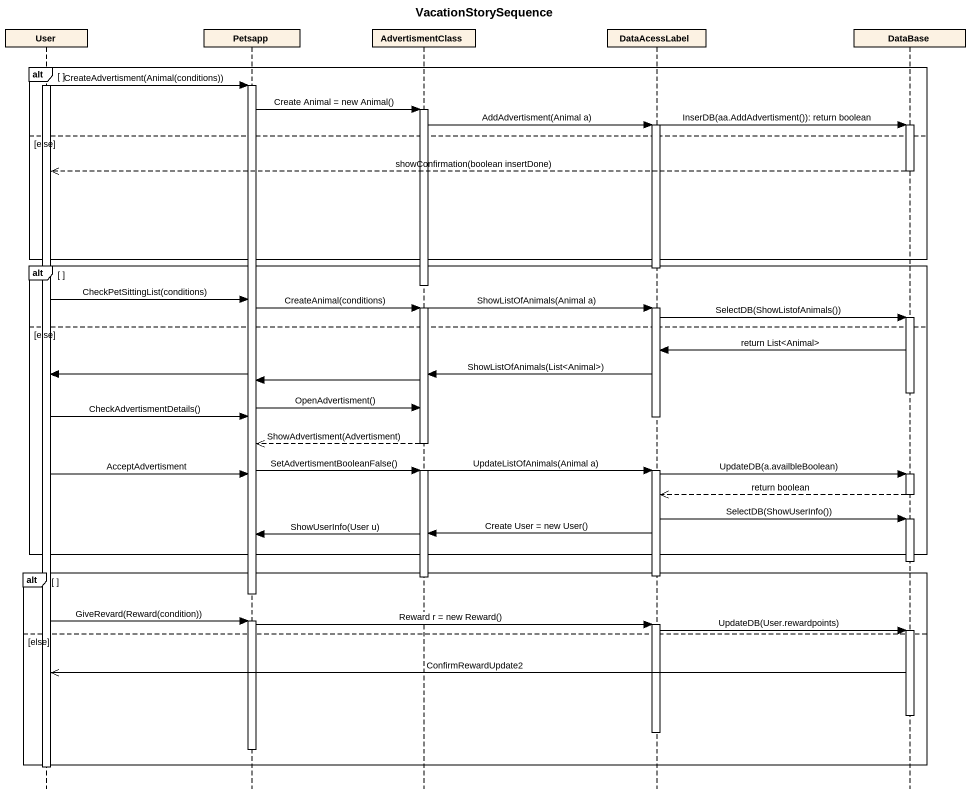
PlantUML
@startuml
title VacationStorySequence
hide footbox
participant User
participant Petsapp
participant AdvertismentClass
participant DataAcessLabel
participant "DataBase" as DataBase_

alt
  activate User
  User -> Petsapp : CreateAdvertisment(Animal(conditions))
  activate Petsapp
  Petsapp -> AdvertismentClass : Create Animal = new Animal()
  activate AdvertismentClass
  AdvertismentClass -> DataAcessLabel : AddAdvertisment(Animal a)
  DataAcessLabel -> DataBase_ : InserDB(aa.AddAdvertisment()): return boolean
  activate DataAcessLabel
  activate DataBase_
else else
  DataBase_ -->> User : showConfirmation(boolean insertDone)
  deactivate DataBase_
end
alt
  deactivate DataAcessLabel
  deactivate AdvertismentClass
  User -> Petsapp : CheckPetSittingList(conditions)
  AdvertismentClass -> DataAcessLabel : ShowListOfAnimals(Animal a)
  Petsapp -> AdvertismentClass : CreateAnimal(conditions)
  activate AdvertismentClass
  activate DataAcessLabel
  DataAcessLabel -> DataBase_ : SelectDB(ShowListofAnimals())
  activate DataBase_
else else
  DataBase_ -> DataAcessLabel : return List<Animal>
  DataAcessLabel -> AdvertismentClass : ShowListOfAnimals(List<Animal>)
  Petsapp -> User
  AdvertismentClass -> Petsapp
  deactivate DataBase_
  Petsapp -> AdvertismentClass : OpenAdvertisment()
  User -> Petsapp : CheckAdvertismentDetails()
  deactivate DataAcessLabel
  AdvertismentClass -->> Petsapp : ShowAdvertisment(Advertisment)
  deactivate AdvertismentClass
  AdvertismentClass -> DataAcessLabel : UpdateListOfAnimals(Animal a)
  Petsapp -> AdvertismentClass : SetAdvertismentBooleanFalse()
  activate AdvertismentClass
  activate DataAcessLabel
  User -> Petsapp : AcceptAdvertisment
  DataAcessLabel -> DataBase_ : UpdateDB(a.availbleBoolean)
  activate DataBase_
  DataBase_ -->> DataAcessLabel : return boolean
  deactivate DataBase_
  DataAcessLabel -> DataBase_ : SelectDB(ShowUserInfo())
  activate DataBase_
  DataAcessLabel -> AdvertismentClass : Create User = new User()
  AdvertismentClass -> Petsapp : ShowUserInfo(User u)
end
deactivate DataBase_
alt
  deactivate DataAcessLabel
  deactivate AdvertismentClass
  deactivate Petsapp
  User -> Petsapp : GiveRevard(Reward(condition))
  activate Petsapp
  Petsapp -> DataAcessLabel : Reward r = new Reward()
  activate DataAcessLabel
  DataAcessLabel -> DataBase_ : UpdateDB(User.rewardpoints)
  activate DataBase_
else else
  DataBase_ ->> User : ConfirmRewardUpdate2
  deactivate DataBase_
  deactivate DataAcessLabel
  deactivate Petsapp
end
deactivate User
@enduml
